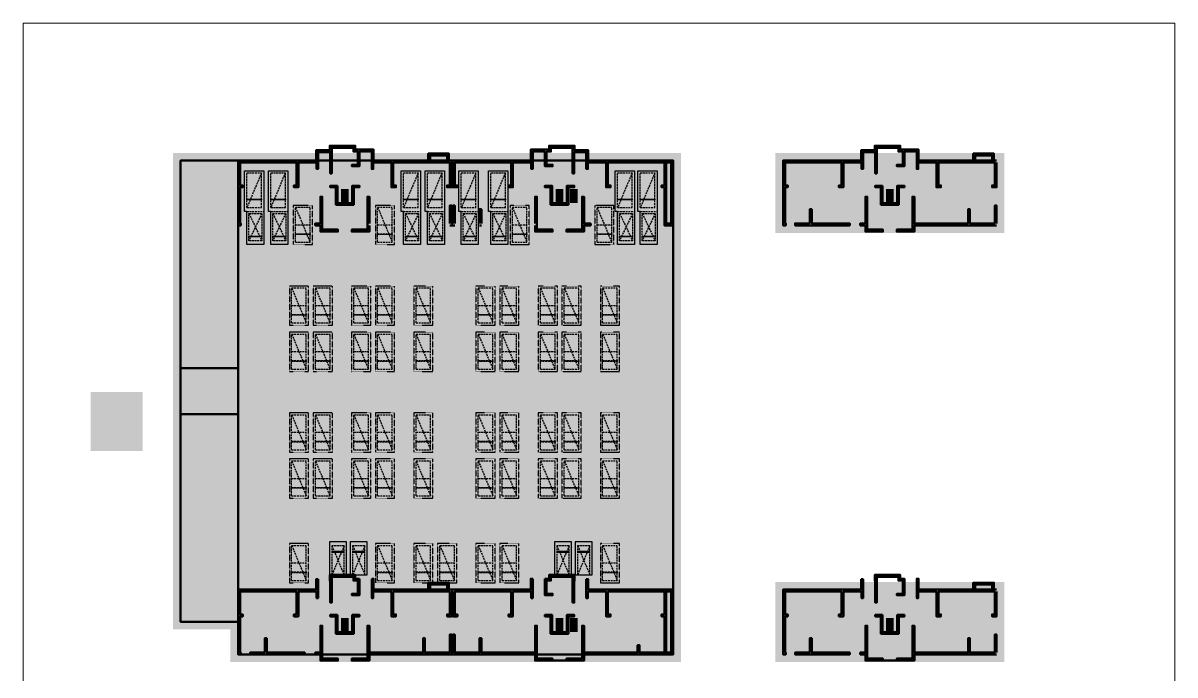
# Model space of a CAD drawing. Extents: x -1338203 to 1886333, y -530034 to 1031844.
# Drawn here: x 968732 to 1118732, y 133853 to 218670 of the extents above; entities that cross this region are included whole.
import ezdxf

# ---------------------------------------------------------------- set-up
doc = ezdxf.new("R2010")
doc.units = 0
doc.header["$LTSCALE"] = 1000
doc.header["$MEASUREMENT"] = 0
doc.linetypes.add('A-001-平面B2$0$__DASH', pattern=[0.35, 0.25, -0.1])
doc.linetypes.add('DASH', pattern=[0.35, 0.25, -0.1])
for name, color, linetype in [('A-001-车位参照B1$0$A-001-车位参照B1$0$$0$A-001-车位参照B2$0$0A-P-PKNG-CAR(A)', 43, 'Continuous'), ('A-001-车位参照B1$0$A-001-车位参照B1$0$0A-P-PKNG-CAR(B)', 21, 'Continuous'), ('p-a-core', 1, 'Continuous'), ('p-a-exits', 4, 'Continuous'), ('停车位', 252, 'DASH')]:
    doc.layers.add(name, color=color, linetype=linetype)
for name, color, linetype, true_color in [('p-a-double', 7, 'Continuous', 0x00a0ff), ('p-a-mini', 7, 'Continuous', 0x0050ff), ('p-a-regular-deadend', 6, 'Continuous', 0xff00ff), ('p-a-regular-narrow', 7, 'Continuous', 0x9600ff), ('p-a-short', 5, 'Continuous', 0x0000ff)]:
    doc.layers.add(name, color=color, linetype=linetype, true_color=true_color)
doc.layers.add('p-h-frame', color=30, linetype='Continuous', lineweight=9, plot=False)
doc.layers.add('p-h-walkable', color=7, linetype='Continuous', lineweight=70, true_color=0xf0f0f0)
doc.layers.add('S-07-墙柱B1_1$0$0S-CW-LINE', color=7, linetype='Continuous', lineweight=50)
doc.layers.add('S-15-柱墙B1_1$0$0S-CW-LINE', color=7, linetype='Continuous', lineweight=50)

# ---------------------------------------------------------------- blocks, each defined once
blk = doc.blocks.new('标准车位3')
at = {"color": 3, "linetype": 'A-001-平面B2$0$__DASH'}
for p, q in [((500, 2200), (500, 300)), ((500, 2200), (5050, 2200)), ((2775, 2200), (2775, 300)), ((5050, 2200), (5050, 300)), ((500, 300), (5050, 300))]:
    blk.add_line(p, q, dxfattribs=at)
at = {"color": 3, "ltscale": 0.002}
blk.add_lwpolyline([(200, 2500), (200, 0), (5300, 0), (5300, 2500)], close=True, dxfattribs=at)
at = {"color": 3, "linetype": 'A-001-平面B2$0$__DASH'}
blk.add_lwpolyline([(5050, 2200), (500, 300)], dxfattribs=at)
at = {"color": 3}
blk.add_lwpolyline([(1500, 300), (1500, 2200), (1600, 2200), (1600, 300)], close=True, dxfattribs=at)
at = {"layer": 'p-a-short', "ltscale": 0.002, "const_width": 1000}
blk.add_lwpolyline([(5050, 1250), (500, 1250)], dxfattribs=at)
blk = doc.blocks.new('A-001-车位参照B1$0$A-001-车位参照B1$0$A-001-车位参照B1$0$A$C43AE5A3B')
at = {"color": 241}
blk.add_lwpolyline([(2500, 0), (2500, 4300), (300, 4300), (300, 0)], close=True, dxfattribs=at)
at = {"color": 241, "linetype": 'DASH'}
for points in [[(2200, 0), (2200, 3800), (600, 3800), (600, 0), (2200, 0)], [(600, 3800), (2200, 0)], [(2200, 3800), (600, 0)]]:
    blk.add_lwpolyline(points, dxfattribs=at)
at = {"color": 241}
blk.add_lwpolyline([(2200, 3050), (600, 3050), (600, 2950), (2200, 2950), (2200, 3050)], dxfattribs=at)
at = {"layer": 'p-a-mini', "ltscale": 0.002, "const_width": 1000}
blk.add_lwpolyline([(1400, 0), (1400, 3800)], dxfattribs=at)
blk = doc.blocks.new('子母车位')
at = {"layer": 'A-001-车位参照B1$0$A-001-车位参照B1$0$$0$A-001-车位参照B2$0$0A-P-PKNG-CAR(A)', "color": 5, "linetype": 'DASH'}
for p, q in [((-2200, 4300), (0, 4300)), ((-1950, 4050), (-250, 500)), ((-250, 4050), (-1950, 500))]:
    blk.add_line(p, q, dxfattribs=at)
at = {"layer": 'A-001-车位参照B1$0$A-001-车位参照B1$0$$0$A-001-车位参照B2$0$0A-P-PKNG-CAR(A)', "color": 5}
blk.add_lwpolyline([(0, 4300), (0, 0), (-2200, 0), (-2200, 4300), (-2500, 4300), (-2500, 9600), (0, 9600), (0, 4300)], dxfattribs=at)
at = {"layer": 'A-001-车位参照B1$0$A-001-车位参照B1$0$$0$A-001-车位参照B2$0$0A-P-PKNG-CAR(A)', "color": 5, "linetype": 'DASH'}
blk.add_lwpolyline([(-2200, 4800), (-300, 4800), (-300, 9350), (-2200, 4800), (-2200, 9350), (-300, 9350)], dxfattribs=at)
at = {"layer": 'A-001-车位参照B1$0$A-001-车位参照B1$0$$0$A-001-车位参照B2$0$0A-P-PKNG-CAR(A)', "color": 5}
for points in [[(-300, 5800), (-2200, 5800), (-2200, 5900), (-300, 5900)], [(-250, 1000), (-1950, 1000), (-1950, 1100), (-250, 1100)]]:
    blk.add_lwpolyline(points, close=True, dxfattribs=at)
at = {"layer": 'A-001-车位参照B1$0$A-001-车位参照B1$0$$0$A-001-车位参照B2$0$0A-P-PKNG-CAR(A)', "color": 5, "linetype": 'DASH'}
blk.add_lwpolyline([(-250, 4050), (-250, 500), (-1950, 500), (-1950, 4050)], close=True, dxfattribs=at)
at = {"layer": 'p-a-double', "ltscale": 0.002, "const_width": 1000}
blk.add_lwpolyline([(-1100, 500), (-1100, 9350)], dxfattribs=at)

msp = doc.modelspace()

# ---------------------------------------------------------------- hatches: boundary and pattern name
at = {"layer": 'p-h-walkable', "ltscale": 0.002}
h = msp.add_hatch(color=256, dxfattribs=at)
h.dxf.hatch_style = 1
h.paths.add_polyline_path([(1053390.6, 200779.1), (989240.6, 200779.1), (989240.6, 140779.1), (996740.6, 140779.1), (996740.6, 136522.1), (1053390.6, 136522.1)])
h = msp.add_hatch(color=256, dxfattribs=at)
h.dxf.hatch_style = 1
h.paths.add_polyline_path([(1095509.6, 200779.1), (1067709.6, 200779.1), (1067709.6, 192349.1), (1095509.6, 192349.1)])
h = msp.add_hatch(color=256, dxfattribs=at)
h.dxf.hatch_style = 1
h.paths.add_polyline_path([(1095509.6, 144952.1), (1067709.6, 144952.1), (1067709.6, 136522.1), (1095509.6, 136522.1)])

# ---------------------------------------------------------------- linework, layer by layer
at = {"layer": 'A-001-车位参照B1$0$A-001-车位参照B1$0$$0$A-001-车位参照B2$0$0A-P-PKNG-CAR(A)', "color": 5, "linetype": 'DASH'}
for p, q in [((997889.1, 194152.1), (1000089.1, 194152.1)), ((998139.1, 193902.1), (999839.1, 190352.1)), ((999839.1, 193902.1), (998139.1, 190352.1)), ((1049106.6, 194152.1), (1051306.6, 194152.1)), ((1049356.6, 193902.1), (1051056.6, 190352.1)), ((1051056.6, 193902.1), (1049356.6, 190352.1))]:
    msp.add_line(p, q, dxfattribs=at)
at = {"layer": 'A-001-车位参照B1$0$A-001-车位参照B1$0$$0$A-001-车位参照B2$0$0A-P-PKNG-CAR(A)', "color": 5}
for points in [[(1000089.1, 194152.1), (1000089.1, 189852.1), (997889.1, 189852.1), (997889.1, 194152.1), (997589.1, 194152.1), (997589.1, 199452.1), (1000089.1, 199452.1), (1000089.1, 194152.1)], [(1051306.6, 194152.1), (1051306.6, 189852.1), (1049106.6, 189852.1), (1049106.6, 194152.1), (1048806.6, 194152.1), (1048806.6, 199452.1), (1051306.6, 199452.1), (1051306.6, 194152.1)]]:
    msp.add_lwpolyline(points, dxfattribs=at)
at = {"layer": 'A-001-车位参照B1$0$A-001-车位参照B1$0$$0$A-001-车位参照B2$0$0A-P-PKNG-CAR(A)', "color": 5, "linetype": 'DASH'}
for points in [[(997889.1, 194652.1), (999789.1, 194652.1), (999789.1, 199202.1), (997889.1, 194652.1), (997889.1, 199202.1), (999789.1, 199202.1)], [(1049106.6, 194652.1), (1051006.6, 194652.1), (1051006.6, 199202.1), (1049106.6, 194652.1), (1049106.6, 199202.1), (1051006.6, 199202.1)]]:
    msp.add_lwpolyline(points, dxfattribs=at)
at = {"layer": 'A-001-车位参照B1$0$A-001-车位参照B1$0$$0$A-001-车位参照B2$0$0A-P-PKNG-CAR(A)', "color": 5}
for points in [[(999789.1, 195652.1), (997889.1, 195652.1), (997889.1, 195752.1), (999789.1, 195752.1)], [(1051006.6, 195652.1), (1049106.6, 195652.1), (1049106.6, 195752.1), (1051006.6, 195752.1)], [(999839.1, 190852.1), (998139.1, 190852.1), (998139.1, 190952.1), (999839.1, 190952.1)], [(1051056.6, 190852.1), (1049356.6, 190852.1), (1049356.6, 190952.1), (1051056.6, 190952.1)]]:
    msp.add_lwpolyline(points, close=True, dxfattribs=at)
at = {"layer": 'A-001-车位参照B1$0$A-001-车位参照B1$0$$0$A-001-车位参照B2$0$0A-P-PKNG-CAR(A)', "color": 5, "linetype": 'DASH'}
for points in [[(999839.1, 193902.1), (999839.1, 190352.1), (998139.1, 190352.1), (998139.1, 193902.1)], [(1051056.6, 193902.1), (1051056.6, 190352.1), (1049356.6, 190352.1), (1049356.6, 193902.1)]]:
    msp.add_lwpolyline(points, close=True, dxfattribs=at)
at = {"layer": 'p-a-core', "ltscale": 0.002, "const_width": 1000}
for points in [[(1010637.1, 197074.1), (1010637.1, 195274.1)], [(1038594.1, 197074.1), (1038594.1, 195274.1)], [(1010637.1, 141247.1), (1010637.1, 139447.1)], [(1038594.1, 141247.1), (1038594.1, 139447.1)]]:
    msp.add_lwpolyline(points, dxfattribs=at)
at = {"layer": 'p-a-core', "color": 3, "ltscale": 0.002, "const_width": 1000}
for points in [[(1040438.6, 197074.1), (1040438.6, 195274.1)], [(1040438.6, 141247.1), (1040438.6, 139447.1)]]:
    msp.add_lwpolyline(points, dxfattribs=at)
at = {"layer": 'p-a-core', "color": 2, "ltscale": 0.002, "const_width": 1000}
for points in [[(1081606.1, 197074.1), (1081606.1, 195274.1)], [(1081606.1, 141247.1), (1081606.1, 139447.1)]]:
    msp.add_lwpolyline(points, dxfattribs=at)
at = {"layer": 'p-a-exits', "ltscale": 0.002}
msp.add_solid([(977524.6, 170650.6), (984329.6, 170650.6), (977524.6, 162999.6), (984329.6, 162999.6)], dxfattribs=at)
at = {"layer": 'p-a-regular-deadend', "ltscale": 0.002, "const_width": 1000}
for points in [[(998989.1, 190352.1), (998989.1, 199202.1)], [(1050206.6, 190352.1), (1050206.6, 199202.1)], [(999659.6, 184202.1), (999659.6, 179652.1)], [(1002159.6, 184202.1), (1002159.6, 179652.1)], [(1048259.6, 184202.1), (1048259.6, 179652.1)], [(1050759.6, 184202.1), (1050759.6, 179652.1)], [(1048259.6, 178202.1), (1048259.6, 173652.1)], [(1050759.6, 178202.1), (1050759.6, 173652.1)], [(1048259.6, 167702.1), (1048259.6, 163152.1)], [(1050759.6, 167702.1), (1050759.6, 163152.1)], [(999659.6, 161702.1), (999659.6, 157152.1)], [(1002159.6, 161702.1), (1002159.6, 157152.1)], [(1048259.6, 161702.1), (1048259.6, 157152.1)], [(1050759.6, 161702.1), (1050759.6, 157152.1)], [(999659.6, 150702.1), (999659.6, 146152.1)], [(1002159.6, 150702.1), (1002159.6, 146152.1)], [(1048259.6, 150702.1), (1048259.6, 146152.1)], [(1050759.6, 150702.1), (1050759.6, 146152.1)]]:
    msp.add_lwpolyline(points, dxfattribs=at)
at = {"layer": 'p-a-regular-narrow', "ltscale": 0.002, "const_width": 1000}
for points in [[(1010259.6, 184202.1), (1010259.6, 179652.1)], [(1018359.6, 184202.1), (1018359.6, 179652.1)], [(1034559.6, 184202.1), (1034559.6, 179652.1)], [(1042659.6, 184202.1), (1042659.6, 179652.1)], [(999659.6, 178202.1), (999659.6, 173652.1)], [(1002159.6, 178202.1), (1002159.6, 173652.1)], [(1010259.6, 178202.1), (1010259.6, 173652.1)], [(1018359.6, 178202.1), (1018359.6, 173652.1)], [(1034559.6, 178202.1), (1034559.6, 173652.1)], [(1042659.6, 178202.1), (1042659.6, 173652.1)], [(999659.6, 167702.1), (999659.6, 163152.1)], [(1002159.6, 167702.1), (1002159.6, 163152.1)], [(1010259.6, 167702.1), (1010259.6, 163152.1)], [(1018359.6, 167702.1), (1018359.6, 163152.1)], [(1034559.6, 167702.1), (1034559.6, 163152.1)], [(1042659.6, 167702.1), (1042659.6, 163152.1)], [(1010259.6, 161702.1), (1010259.6, 157152.1)], [(1018359.6, 161702.1), (1018359.6, 157152.1)], [(1034559.6, 161702.1), (1034559.6, 157152.1)], [(1042659.6, 161702.1), (1042659.6, 157152.1)], [(1018359.6, 150702.1), (1018359.6, 146152.1)], [(1026459.6, 150702.1), (1026459.6, 146152.1)]]:
    msp.add_lwpolyline(points, dxfattribs=at)
at = {"layer": 'p-h-frame', "ltscale": 0.002}
msp.add_lwpolyline([(968732.5, 118670), (1118732.5, 118670), (1118732.5, 218670), (968732.5, 218670)], close=True, dxfattribs=at)
at = {"layer": 'p-h-frame', "ltscale": 0.002, "const_width": 2000}
for points in [[(1053390.6, 200779.1), (989240.6, 200779.1), (989240.6, 140779.1), (996740.6, 140779.1), (996740.6, 136522.1), (1053390.6, 136522.1)], [(1095509.6, 200779.1), (1067709.6, 200779.1), (1067709.6, 192349.1), (1095509.6, 192349.1)], [(1095509.6, 144952.1), (1067709.6, 144952.1), (1067709.6, 136522.1), (1095509.6, 136522.1)]]:
    msp.add_lwpolyline(points, close=True, dxfattribs=at)
at = {"layer": 'S-07-墙柱B1_1$0$0S-CW-LINE', "ltscale": 0.002}
for p, q in [((1042659.6, 192599.1), (1042659.6, 192349.1)), ((1053390.6, 192349.1), (1053390.6, 144952.1)), ((989240.6, 173779.1), (989240.6, 167779.1)), ((1007150.6, 146052.1), (1007150.6, 146302.1)), ((1008680.6, 146302.1), (1008680.6, 146052.1)), ((1012530.6, 146122.1), (1012530.6, 146372.1)), ((1014130.6, 146122.1), (1014130.6, 146372.1)), ((1035100.6, 146122.1), (1035100.6, 146372.1)), ((1036700.6, 146122.1), (1036700.6, 146372.1)), ((1040550.6, 146302.1), (1040550.6, 146052.1)), ((1042080.6, 146052.1), (1042080.6, 146302.1)), ((997090.6, 136522), (1007450.6, 136522.1)), ((1039490.7, 135722.1), (1037690.7, 135722.1)), ((1082509.7, 135722.1), (1080709.7, 135722.1))]:
    msp.add_line(p, q, dxfattribs=at)
for points in [[(989240.6, 173779.1), (996740.6, 173779.1), (996740.6, 200779.1), (989240.6, 200779.1)], [(996740.6, 200779.1), (1053390.6, 200779.1), (1053390.6, 136522), (996740.6, 136522)], [(989240.6, 167779.1), (996740.6, 167779.1), (996740.6, 140779.1), (989240.6, 140779.1)]]:
    msp.add_lwpolyline(points, close=True, dxfattribs=at)
msp.add_lwpolyline([(1035650.6, 136522.1), (1013580.6, 136522.1)], dxfattribs=at)
at = {"layer": 'S-15-柱墙B1_1$0$0S-CW-LINE'}
for points in [[(996990.6, 192599.1), (996990.6, 197299.1), (997340.6, 197299.1), (997340.6, 197549.1), (996990.6, 197549.1), (996990.6, 200529.1), (1004330.6, 200529.1), (1004330.6, 197549.1), (1004000.6, 197549.1), (1004000.6, 197299.1), (1004580.6, 197299.1), (1004580.6, 200529.1), (1006950.6, 200529.1), (1006950.6, 199689.1), (1007150.6, 199689.1), (1007150.6, 201879.1), (1008730.6, 201879.1), (1008730.6, 199099.1), (1008930.6, 199099.1), (1008930.6, 202449.1), (1011750.6, 202449.1), (1011750.6, 201949.1), (1012330.6, 201949.1), (1012330.6, 200239.1), (1011550.6, 200239.1), (1011550.6, 200039.1), (1012530.6, 200039.1), (1012530.6, 201949.1), (1014130.6, 201949.1), (1014130.6, 199689.1), (1014330.6, 199689.1), (1014330.6, 200529.1), (1016700.6, 200529.1), (1016700.6, 197299.1), (1017280.6, 197299.1), (1017280.6, 197549.1), (1016950.6, 197549.1), (1016950.6, 200529.1), (1024290.6, 200529.1), (1024290.6, 197549.1), (1023940.6, 197549.1), (1023940.6, 197299.1), (1024540.6, 197299.1), (1024540.6, 200529.1), (1024690.6, 200529.1), (1024690.6, 197299.1), (1025290.6, 197299.1), (1025290.6, 197549.1), (1024940.6, 197549.1), (1024940.6, 200529.1), (1032280.6, 200529.1), (1032280.6, 197549.1), (1031950.6, 197549.1), (1031950.6, 197299.1), (1032530.6, 197299.1), (1032530.6, 200529.1), (1034900.6, 200529.1), (1034900.6, 199689.1), (1035100.6, 199689.1), (1035100.6, 201949.1), (1036700.6, 201949.1), (1036700.6, 200039.1), (1037680.6, 200039.1), (1037680.6, 200239.1), (1036900.6, 200239.1), (1036900.6, 201949.1), (1037480.6, 201949.1), (1037480.6, 202449.1), (1040300.6, 202449.1), (1040300.6, 199099.1), (1040500.6, 199099.1), (1040500.6, 201879.1), (1042080.6, 201879.1), (1042080.6, 199689.1), (1042280.6, 199689.1), (1042280.6, 200529.1), (1044650.6, 200529.1), (1044650.6, 197299.1), (1045230.6, 197299.1), (1045230.6, 197549.1), (1044900.6, 197549.1), (1044900.6, 200529.1), (1052240.6, 200529.1), (1052240.6, 197549.1), (1051890.6, 197549.1), (1051890.6, 197299.1), (1052240.6, 197299.1), (1052240.6, 192349.1), (1052490.6, 192349.1), (1052490.6, 200779.1), (1042330.6, 200779.1), (1042330.6, 202129.1), (1040550.6, 202129.1), (1040550.6, 202699.1), (1037230.6, 202699.1), (1037230.6, 202199.1), (1034850.6, 202199.1), (1034850.6, 200779.1), (1014380.6, 200779.1), (1014380.6, 202199.1), (1012000.6, 202199.1), (1012000.6, 202699.1), (1008680.6, 202699.1), (1008680.6, 202129.1), (1006900.6, 202129.1), (1006900.6, 200779.1), (996740.6, 200779.1), (996740.6, 192349.1), (997090.6, 192349), (997090.6, 192599.1), (996990.6, 192599.1)], [(1095509.6, 200779.1), (1085349.6, 200779.1), (1085349.6, 202199.1), (1082969.6, 202199.1), (1082969.6, 202699.1), (1079649.6, 202699.1), (1079649.6, 202129.1), (1077869.6, 202129.1), (1077869.6, 200779.1), (1067709.6, 200779.1), (1067709.6, 192349.1), (1068059.6, 192349), (1068059.6, 192599.1), (1067959.6, 192599.1)], [(1021740.6, 200779.1), (1021740.6, 201429.1), (1023940.6, 201429.1), (1023940.6, 200779.1), (1024190.6, 200779.1), (1024190.6, 201679.1), (1021490.6, 201679.1), (1021490.6, 200779.1), (1021740.6, 200779.1)], [(1067959.6, 192599.1), (1067959.6, 197299.1), (1068309.6, 197299.1), (1068309.6, 197549.1), (1067959.6, 197549.1), (1067959.6, 200529.1), (1075299.6, 200529.1), (1075299.6, 197549.1), (1074969.6, 197549.1), (1074969.6, 197299.1), (1075549.6, 197299.1), (1075549.6, 200529.1), (1077919.6, 200529.1), (1077919.6, 199689.1), (1078119.6, 199689.1), (1078119.6, 201879.1), (1079699.6, 201879.1), (1079699.6, 199099.1), (1079899.6, 199099.1), (1079899.6, 202449.1), (1082719.6, 202449.1), (1082719.6, 201949.1), (1083299.6, 201949.1), (1083299.6, 200239.1), (1082519.6, 200239.1), (1082519.6, 200039.1), (1083499.6, 200039.1), (1083499.6, 201949.1), (1085099.6, 201949.1), (1085099.6, 199689.1), (1085299.6, 199689.1), (1085299.6, 200529.1), (1087669.6, 200529.1), (1087669.6, 197299.1), (1088249.6, 197299.1), (1088249.6, 197549.1), (1087919.6, 197549.1), (1087919.6, 200529.1), (1095259.6, 200529.1), (1095259.6, 197549.1), (1094909.6, 197549.1), (1094909.6, 197299.1), (1095509.6, 197299.1), (1095509.6, 200529.1)], [(1092709.6, 200779.1), (1092709.6, 201429.1), (1094909.6, 201429.1), (1094909.6, 200779.1), (1095159.6, 200779.1), (1095159.6, 201679.1), (1092459.6, 201679.1), (1092459.6, 200779.1), (1092709.6, 200779.1)], [(1052490.6, 200529.1), (1052490.6, 200779.1), (1053390.6, 200779.1), (1053390.6, 192349.1), (1052490.6, 192349.1), (1052490.6, 192599.1), (1053140.6, 192599.1), (1053140.6, 200529.1), (1052490.6, 200529.1)], [(1006775.6, 192349), (1007450.6, 192349.1), (1007450.6, 191549.1), (1009740.7, 191549.1), (1009740.7, 191799.1), (1007700.6, 191799.1), (1007700.6, 196079.1), (1007450.6, 196079.1), (1007450.6, 192599.1), (1006775.6, 192599.1), (1006775.6, 192349)], [(1042659.6, 192599.1), (1041780.6, 192599.1), (1041780.6, 196079.1), (1041530.6, 196079.1), (1041530.6, 191799.1), (1039490.7, 191799.1), (1039490.7, 191549.1), (1041780.6, 191549.1), (1041780.6, 192349.1), (1042659.6, 192349.1)], [(1077744.6, 192349), (1078419.6, 192349.1), (1078419.6, 191549.1), (1080709.7, 191549.1), (1080709.7, 191799.1), (1078669.6, 191799.1), (1078669.6, 196079.1), (1078419.6, 196079.1), (1078419.6, 192599.1), (1077744.6, 192599.1), (1077744.6, 192349)], [(1071184.6, 192599.1), (1071184.6, 194449.1), (1071434.6, 194449.1), (1071434.6, 192599.1), (1076394.6, 192599.1), (1076394.6, 192349.1), (1069259.6, 192349), (1069259.6, 192599.1), (1071184.6, 192599.1)], [(1007150.6, 146302.1), (1006900.6, 146302.1), (1006900.6, 144952.1), (996740.6, 144952.1), (996740.6, 136522.1), (997090.6, 136522), (997090.6, 136772.1), (996990.6, 136772.1)], [(996990.6, 136772.1), (996990.6, 141472.1), (997340.6, 141472.1), (997340.6, 141722.1), (996990.6, 141722.1), (996990.6, 144702.1), (1004330.6, 144702.1), (1004330.6, 141722.1), (1004000.6, 141722.1), (1004000.6, 141472.1), (1004580.6, 141472.1), (1004580.6, 144702.1), (1006950.6, 144702.1), (1006950.6, 143862.1), (1007150.6, 143862.1), (1007150.6, 146052.1)], [(1012530.6, 146372.1), (1012000.6, 146372.1), (1012000.6, 146872.1), (1008680.6, 146872.1), (1008680.6, 146302.1)], [(1008680.6, 146052.1), (1008730.6, 146052.1), (1008730.6, 143272.1), (1008930.6, 143272.1), (1008930.6, 146622.1), (1011750.6, 146622.1), (1011750.6, 146122.1), (1012330.6, 146122.1), (1012330.6, 144412.1), (1011550.6, 144412.1), (1011550.6, 144212.1), (1012530.6, 144212.1), (1012530.6, 146122.1)], [(1035100.6, 146372.1), (1034850.6, 146372.1), (1034850.6, 144952.1), (1014380.6, 144952.1), (1014380.6, 146372.1), (1014130.6, 146372.1)], [(1014130.6, 146122.1), (1014130.6, 143862.1), (1014330.6, 143862.1), (1014330.6, 144702.1), (1016700.6, 144702.1), (1016700.6, 141472.1), (1017280.6, 141472.1), (1017280.6, 141722.1), (1016950.6, 141722.1), (1016950.6, 144702.1), (1024290.6, 144702.1), (1024290.6, 141722.1), (1023940.6, 141722.1), (1023940.6, 141472.1), (1024540.6, 141472.1), (1024540.6, 144702.1), (1024690.6, 144702.1), (1024690.6, 141472.1), (1025290.6, 141472.1), (1025290.6, 141722.1), (1024940.6, 141722.1), (1024940.6, 144702.1), (1032280.6, 144702.1), (1032280.6, 141722.1), (1031950.6, 141722.1), (1031950.6, 141472.1), (1032530.6, 141472.1), (1032530.6, 144702.1), (1034900.6, 144702.1), (1034900.6, 143862.1), (1035100.6, 143862.1), (1035100.6, 146122.1)], [(1021740.6, 144952.1), (1021740.6, 145602.1), (1023940.6, 145602.1), (1023940.6, 144952.1), (1024190.6, 144952.1), (1024190.6, 145852.1), (1021490.6, 145852.1), (1021490.6, 144952.1), (1021740.6, 144952.1)], [(1040550.6, 146302.1), (1040550.6, 146872.1), (1037230.6, 146872.1), (1037230.6, 146372.1), (1036700.6, 146372.1)], [(1036700.6, 146122.1), (1036700.6, 144212.1), (1037680.6, 144212.1), (1037680.6, 144412.1), (1036900.6, 144412.1), (1036900.6, 146122.1), (1037480.6, 146122.1), (1037480.6, 146622.1), (1040300.6, 146622.1), (1040300.6, 143272.1), (1040500.6, 143272.1), (1040500.6, 146052.1), (1040550.6, 146052.1)], [(1042080.6, 146052.1), (1042080.6, 143862.1), (1042280.6, 143862.1), (1042280.6, 144702.1), (1044650.6, 144702.1), (1044650.6, 141472.1), (1045230.6, 141472.1), (1045230.6, 141722.1), (1044900.6, 141722.1), (1044900.6, 144702.1), (1052240.6, 144702.1), (1052240.6, 141722.1), (1051890.6, 141722.1), (1051890.6, 141472.1), (1052240.6, 141472.1), (1052240.6, 136772.1), (1049015.6, 136772.1), (1049015.6, 137712.1), (1048765.6, 137712.1), (1048765.6, 136772.1), (1041780.6, 136772.1), (1041780.6, 140252.1), (1041530.6, 140252.1), (1041530.6, 135972.1), (1039490.7, 135972.1), (1039490.7, 135722.1), (1041780.6, 135722.1), (1041780.6, 136522.1), (1052490.6, 136522.1), (1052490.6, 144952.1), (1042330.6, 144952.1), (1042330.6, 146302.1), (1042080.6, 146302.1)], [(1077869.6, 146302.1), (1077869.6, 144952.1), (1067709.6, 144952.1), (1067709.6, 136522.1), (1068059.6, 136522), (1068059.6, 136772.1), (1067959.6, 136772.1)], [(1067959.6, 136772.1), (1067959.6, 141472.1), (1068309.6, 141472.1), (1068309.6, 141722.1), (1067959.6, 141722.1), (1067959.6, 144702.1), (1075299.6, 144702.1), (1075299.6, 141722.1), (1074969.6, 141722.1), (1074969.6, 141472.1), (1075549.6, 141472.1), (1075549.6, 144702.1), (1077919.6, 144702.1), (1077919.6, 143862.1), (1078119.6, 143862.1), (1078119.6, 146302.1), (1077869.6, 146302.1)], [(1095509.6, 144952.1), (1085349.6, 144952.1), (1085349.6, 146372.1), (1085099.6, 146372.1), (1085099.6, 143862.1), (1085299.6, 143862.1), (1085299.6, 144702.1), (1087669.6, 144702.1), (1087669.6, 141472.1), (1088249.6, 141472.1), (1088249.6, 141722.1), (1087919.6, 141722.1), (1087919.6, 144702.1), (1095259.6, 144702.1), (1095259.6, 141722.1), (1094909.6, 141722.1), (1094909.6, 141472.1), (1095509.6, 141472.1), (1095509.6, 144702.1)], [(1092709.6, 144952.1), (1092709.6, 145602.1), (1094909.6, 145602.1), (1094909.6, 144952.1), (1095159.6, 144952.1), (1095159.6, 145852.1), (1092459.6, 145852.1), (1092459.6, 144952.1), (1092709.6, 144952.1)], [(1052490.6, 144702.1), (1052490.6, 144952.1), (1053390.6, 144952.1), (1053390.6, 136522.1), (1052490.6, 136522.1), (1052490.6, 136772.1), (1053140.6, 136772.1), (1053140.6, 144702.1), (1052490.6, 144702.1)], [(1006775.6, 136522), (1007450.6, 136522.1), (1007450.6, 135722.1), (1009740.7, 135722.1), (1009740.7, 135972.1), (1007700.6, 135972.1), (1007700.6, 140252.1), (1007450.6, 140252.1), (1007450.6, 136772.1), (1006775.6, 136772.1), (1006775.6, 136522)], [(1077744.6, 136522), (1078419.6, 136522.1), (1078419.6, 135722.1), (1080709.7, 135722.1), (1080709.7, 135972.1), (1078669.6, 135972.1), (1078669.6, 140252.1), (1078419.6, 140252.1), (1078419.6, 136772.1), (1077744.6, 136772.1), (1077744.6, 136522)], [(1000215.6, 136772.1), (1000215.6, 138622.1), (1000465.6, 138622.1), (1000465.6, 136772.1), (1005425.6, 136772.1), (1005425.6, 136522.1), (998290.6, 136522), (998290.6, 136772.1), (1000215.6, 136772.1)], [(1071184.6, 136772.1), (1071184.6, 138622.1), (1071434.6, 138622.1), (1071434.6, 136772.1), (1076394.6, 136772.1), (1076394.6, 136522.1), (1069259.6, 136522), (1069259.6, 136772.1), (1071184.6, 136772.1)]]:
    msp.add_lwpolyline(points, dxfattribs=at)
for points in [[(1009680.6, 197499.1), (1008730.6, 197499.1), (1008730.6, 197299.1), (1009480.6, 197299.1), (1009480.6, 195029.1), (1011800.6, 195029.1), (1011800.6, 197299.1), (1012530.6, 197299.1), (1012530.6, 197499.1), (1011600.6, 197499.1), (1011600.6, 195229.1), (1009680.6, 195229.1)], [(1039550.6, 195229.1), (1037630.6, 195229.1), (1037630.6, 197499.1), (1036700.6, 197499.1), (1036700.6, 197299.1), (1037430.6, 197299.1), (1037430.6, 195029.1), (1039750.6, 195029.1), (1039750.6, 197299.1), (1040500.6, 197299.1), (1040500.6, 197499.1), (1039550.6, 197499.1)], [(1080649.6, 197499.1), (1079699.6, 197499.1), (1079699.6, 197299.1), (1080449.6, 197299.1), (1080449.6, 195029.1), (1082769.6, 195029.1), (1082769.6, 197299.1), (1083499.6, 197299.1), (1083499.6, 197499.1), (1082569.6, 197499.1), (1082569.6, 195229.1), (1080649.6, 195229.1)], [(1079649.6, 146052.1), (1079699.6, 146052.1), (1079699.6, 143272.1), (1079899.6, 143272.1), (1079899.6, 146622.1), (1082719.6, 146622.1), (1082719.6, 146122.1), (1083299.6, 146122.1), (1083299.6, 144412.1), (1082519.6, 144412.1), (1082519.6, 144212.1), (1083499.6, 144212.1), (1083499.6, 146372.1), (1082969.6, 146372.1), (1082969.6, 146872.1), (1079649.6, 146872.1)], [(1009680.6, 141672.1), (1008730.6, 141672.1), (1008730.6, 141472.1), (1009480.6, 141472.1), (1009480.6, 139202.1), (1011800.6, 139202.1), (1011800.6, 141472.1), (1012530.6, 141472.1), (1012530.6, 141672.1), (1011600.6, 141672.1), (1011600.6, 139402.1), (1009680.6, 139402.1)], [(1039550.6, 139402.1), (1037630.6, 139402.1), (1037630.6, 141672.1), (1036700.6, 141672.1), (1036700.6, 141472.1), (1037430.6, 141472.1), (1037430.6, 139202.1), (1039750.6, 139202.1), (1039750.6, 141472.1), (1040500.6, 141472.1), (1040500.6, 141672.1), (1039550.6, 141672.1)], [(1080649.6, 141672.1), (1079699.6, 141672.1), (1079699.6, 141472.1), (1080449.6, 141472.1), (1080449.6, 139202.1), (1082769.6, 139202.1), (1082769.6, 141472.1), (1083499.6, 141472.1), (1083499.6, 141672.1), (1082569.6, 141672.1), (1082569.6, 139402.1), (1080649.6, 139402.1)]]:
    msp.add_lwpolyline(points, close=True, dxfattribs=at)
at = {"layer": 'S-15-柱墙B1_1$0$0S-CW-LINE', "flags": 128}
for points in [[(1013830.6, 192599.1), (1013830.6, 196079.1), (1013580.6, 196079.1), (1013580.6, 191799.1), (1011540.7, 191799.1), (1011540.7, 191549.1), (1013830.6, 191549.1), (1013830.6, 192349.1)], [(1035400.6, 192349.1), (1035400.6, 191549.1), (1037690.7, 191549.1), (1037690.7, 191799.1), (1035650.6, 191799.1), (1035650.6, 196079.1), (1035400.6, 196079.1), (1035400.6, 192599.1)], [(1095509.6, 192599.1), (1095509.6, 194929.1), (1095259.6, 194929.1), (1095259.6, 192599.1), (1092034.6, 192599.1), (1092034.6, 194449.1), (1091784.6, 194449.1), (1091784.6, 192599.1), (1084799.6, 192599.1), (1084799.6, 196079.1), (1084549.6, 196079.1), (1084549.6, 191799.1), (1082509.7, 191799.1), (1082509.7, 191549.1), (1084799.6, 191549.1), (1084799.6, 192349.1), (1095509.6, 192349.1)], [(1024940.6, 192599.1), (1024940.6, 194929.1), (1024690.6, 194929.1), (1024690.6, 192599.1), (1024540.6, 192599.1), (1024540.6, 194929.1), (1024290.6, 194929.1), (1024290.6, 192599.1)], [(1028415.6, 192599.1), (1028415.6, 194449.1), (1028165.6, 194449.1), (1028165.6, 192599.1)], [(1024290.6, 192349.1), (1024940.6, 192349.1)], [(1028165.6, 192349.1), (1028415.6, 192349.1)], [(1095509.6, 136772.1), (1095509.6, 139102.1), (1095259.6, 139102.1), (1095259.6, 136772.1), (1092034.6, 136772.1), (1092034.6, 138622.1), (1091784.6, 138622.1), (1091784.6, 136772.1), (1084799.6, 136772.1), (1084799.6, 140252.1), (1084549.6, 140252.1), (1084549.6, 135972.1), (1082509.7, 135972.1), (1082509.7, 135722.1), (1084799.6, 135722.1), (1084799.6, 136522.1), (1095509.6, 136522.1)]]:
    msp.add_lwpolyline(points, dxfattribs=at)
msp.add_lwpolyline([(1037690.7, 135722.1), (1037690.7, 135972.1), (1035650.6, 135972.1), (1035650.6, 140252.1), (1035400.6, 140252.1), (1035400.6, 136772.1), (1028415.6, 136772.1), (1028415.6, 138622.1), (1028165.6, 138622.1), (1028165.6, 136772.1), (1024940.6, 136772.1), (1024940.6, 139102.1), (1024690.6, 139102.1), (1024690.6, 136772.1), (1024540.6, 136772.1), (1024540.6, 139102.1), (1024290.6, 139102.1), (1024290.6, 136772.1), (1021065.6, 136772.1), (1021065.6, 138622.1), (1020815.6, 138622.1), (1020815.6, 136772.1), (1013830.6, 136772.1), (1013830.6, 140252.1), (1013580.6, 140252.1), (1013580.6, 135972.1), (1011540.7, 135972.1), (1011540.7, 135722.1), (1013830.6, 135722.1), (1013830.6, 136522.1), (1035400.6, 136522.1), (1035400.6, 135722.1)], close=True, dxfattribs=at)

# ---------------------------------------------------------------- block references
for p in [(1003195.6, 189852.1), (1020489.6, 189852.1), (1023596.1, 189852.1), (1028002.1, 189852.1), (1031848.1, 189852.1), (1048357.1, 189852.1)]:
    msp.add_blockref('子母车位', p)
at = {"layer": 'A-001-车位参照B1$0$A-001-车位参照B1$0$0A-P-PKNG-CAR(B)'}
for p in [(1008346.7, 146872.1), (1011046.7, 146872.1), (1037646.7, 146872.1), (1040346.7, 146872.1)]:
    msp.add_blockref('A-001-车位参照B1$0$A-001-车位参照B1$0$A-001-车位参照B1$0$A$C43AE5A3B', p, dxfattribs=at)
at = {"layer": '停车位', "rotation": 90.00272354060814}
for p in [(1006413.6, 189652.1), (1017109.6, 189652.1), (1034648.1, 189652.1), (1045684.1, 189652.1), (1005909.6, 179152.1), (1009009.6, 179152.1), (1014009.6, 179152.1), (1017109.6, 179152.1), (1022109.6, 179152.1), (1030209.6, 179152.1), (1033309.6, 179152.1), (1038309.6, 179152.1), (1041409.6, 179152.1), (1046409.6, 179152.1), (1005909.6, 173152.1), (1009009.6, 173152.1), (1014009.6, 173152.1), (1017109.6, 173152.1), (1022109.6, 173152.1), (1030209.6, 173152.1), (1033309.6, 173152.1), (1038309.6, 173152.1), (1041409.6, 173152.1), (1046409.6, 173152.1), (1005909.6, 162652.1), (1009009.6, 162652.1), (1014009.6, 162652.1), (1017109.6, 162652.1), (1022109.6, 162652.1), (1030209.6, 162652.1), (1033309.6, 162652.1), (1038309.6, 162652.1), (1041409.6, 162652.1), (1046409.6, 162652.1), (1005909.6, 156652.1), (1009009.6, 156652.1), (1014009.6, 156652.1), (1017109.6, 156652.1), (1022109.6, 156652.1), (1030209.6, 156652.1), (1033309.6, 156652.1), (1038309.6, 156652.1), (1041409.6, 156652.1), (1046409.6, 156652.1), (1005909.6, 145652.1), (1017109.6, 145652.1), (1022109.6, 145652.1), (1025209.6, 145652.1), (1030209.6, 145652.1), (1033309.6, 145652.1), (1046409.6, 145652.1)]:
    msp.add_blockref('标准车位3', p, dxfattribs=at)

doc.saveas('drawing.dxf')
